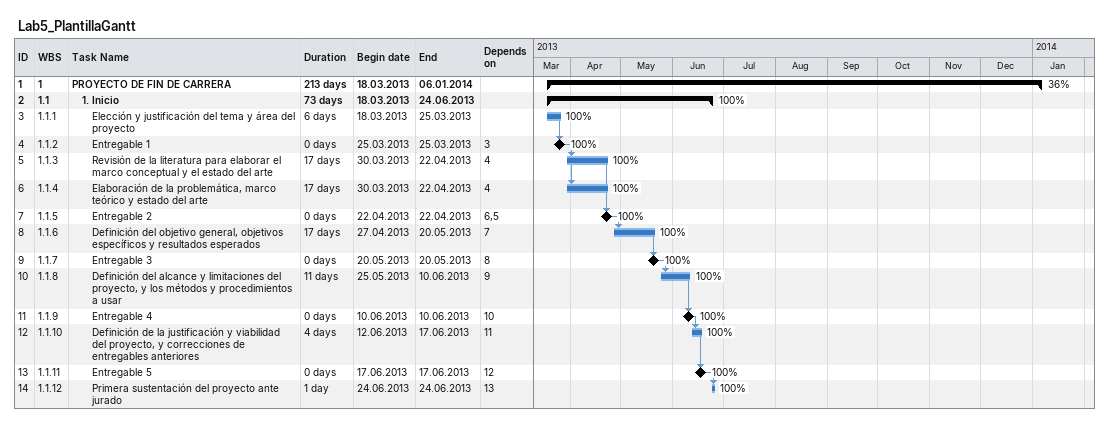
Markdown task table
Lab5_PlantillaGantt

| ID | WBS | Task | Duration | Start | Finish | Predecessors | % complete |
|---|---|---|---|---|---|---|---|
| 1 | 1 | **PROYECTO DE FIN DE CARRERA** | 213d | 2013-03-18 | 2014-01-06 |  | 36 |
| 2 | 1.1 | **1. Inicio** | 73d | 2013-03-18 | 2013-06-24 |  | 100 |
| 3 | 1.1.1 | Elección y justificación del tema y área del proyecto | 6d | 2013-03-18 | 2013-03-25 |  | 100 |
| 4 | 1.1.2 | Entregable 1 | 0d | 2013-03-25 | 2013-03-25 | 3 | 100 |
| 5 | 1.1.3 | Revisión de la literatura para elaborar el marco conceptual y el estado del arte | 17d | 2013-03-30 | 2013-04-22 | 4 | 100 |
| 6 | 1.1.4 | Elaboración de la problemática, marco teórico y estado del arte | 17d | 2013-03-30 | 2013-04-22 | 4 | 100 |
| 7 | 1.1.5 | Entregable 2 | 0d | 2013-04-22 | 2013-04-22 | 6, 5 | 100 |
| 8 | 1.1.6 | Definición del objetivo general, objetivos específicos y resultados esperados | 17d | 2013-04-27 | 2013-05-20 | 7 | 100 |
| 9 | 1.1.7 | Entregable 3 | 0d | 2013-05-20 | 2013-05-20 | 8 | 100 |
| 10 | 1.1.8 | Definición del alcance y limitaciones del proyecto, y los métodos y procedimientos a usar | 11d | 2013-05-25 | 2013-06-10 | 9 | 100 |
| 11 | 1.1.9 | Entregable 4 | 0d | 2013-06-10 | 2013-06-10 | 10 | 100 |
| 12 | 1.1.10 | Definición de la justificación y viabilidad del proyecto, y correcciones de entregables anteriores | 4d | 2013-06-12 | 2013-06-17 | 11 | 100 |
| 13 | 1.1.11 | Entregable 5 | 0d | 2013-06-17 | 2013-06-17 | 12 | 100 |
| 14 | 1.1.12 | Primera sustentación del proyecto ante jurado | 1d | 2013-06-24 | 2013-06-24 | 13 | 100 |
